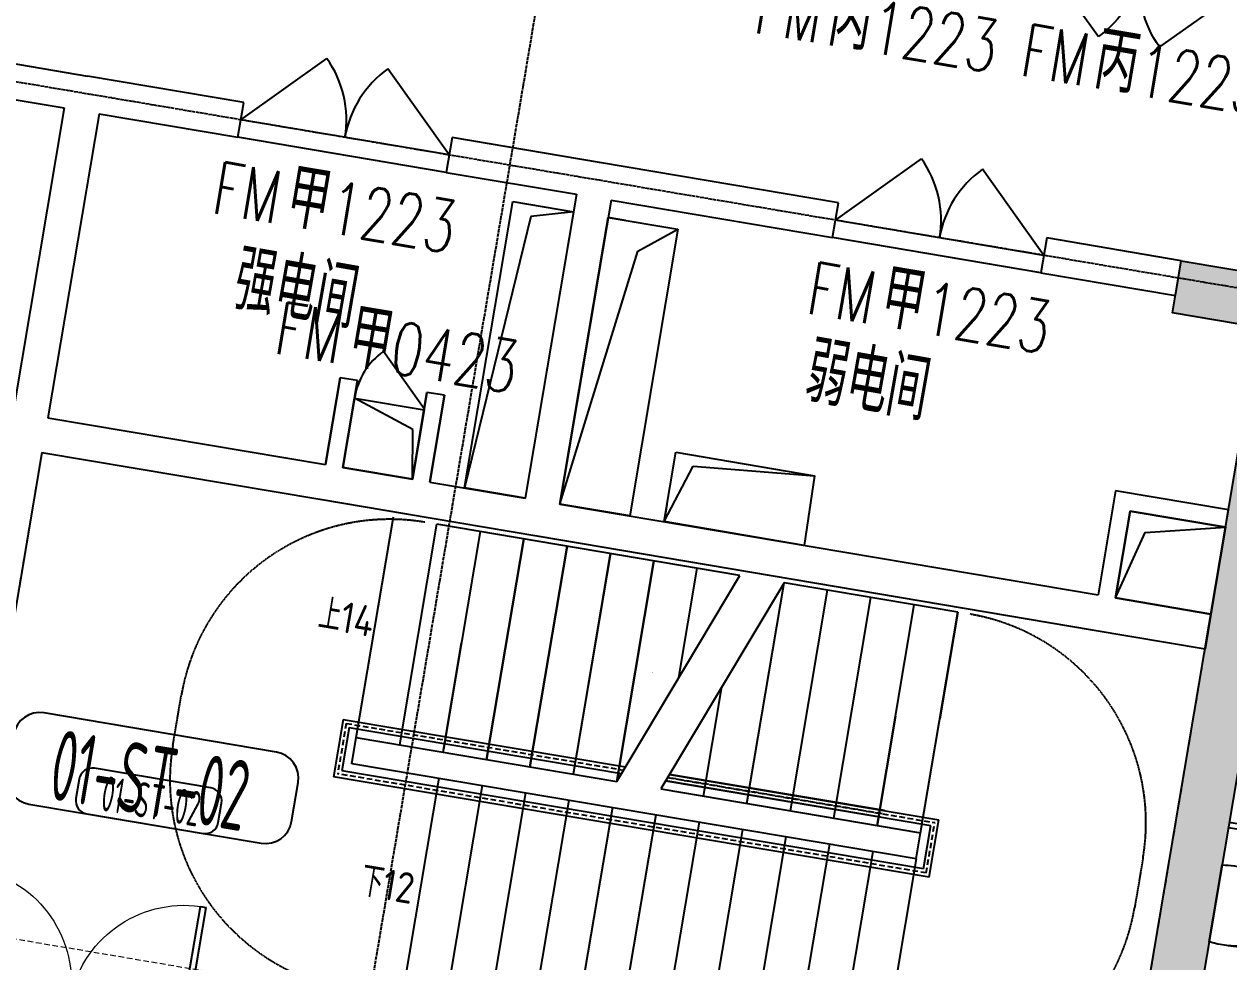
# Model space of a CAD drawing. Extents: x 12199666 to 24617114, y 1197707 to 2548648.
# Drawn here: x 12302980 to 12309824, y 1268351 to 1273675 of the extents above; entities that cross this region are included whole.
import ezdxf
from ezdxf.enums import TextEntityAlignment as Align

# ---------------------------------------------------------------- set-up
doc = ezdxf.new("R2010")
doc.units = 0
doc.header["$LTSCALE"] = 10
doc.header["$MEASUREMENT"] = 0
for name, pattern in [('PX-ST-F11~18-T1$0$CONTINOUS', [0]), ('PX-ST-F11~18-T1$0$DASH', [0.35, 0.25, -0.1]), ('PX-ST-F11~18-T1$0$HIDDEN2', [4.762499999999999, 3.175, -1.5875]), ('TX-GRID-T1$0$TX-GRID-T1$0$DOTE', [2.4200000000000004, 2, -0.2, 0.02, -0.2])]:
    doc.linetypes.add(name, pattern=pattern)
for name, color, linetype in [('PX-ST-F11~18-T1$0$A-ANNO-TABL', 73, 'Continuous'), ('PX-ST-F11~18-T1$0$A-STRS', 4, 'Continuous'), ('PX-ST-F11~18-T1$0$A-SYMB-NUMB-50', 4, 'Continuous'), ('PX-ST-F11~18-T1$0$A-SYMB-NUMB-T', 4, 'Continuous'), ('PX-ST-F11~18-T1$0$DIM_SYMB', 3, 'Continuous'), ('PX-ST-F11~18-T1$0$PX-J-PLAN-F1$0$A-SYMB-NAME2', 4, 'Continuous'), ('PX-ST-F11~18-T1$0$PX-J-PLAN-F1$0$A-SYMB-NUMB-T', 10, 'Continuous'), ('PX-ST-F11~18-T1$0$修改', 210, 'PX-ST-F11~18-T1$0$CONTINOUS'), ('TX-CORE-T1-F10$0$0S-WALL-HATCH', 8, 'Continuous'), ('TX-CORE-T1-F10$0$0S-WALL-LINE', 3, 'Continuous'), ('TX-CORE-T1-F10$0$A-FIXT', 55, 'Continuous'), ('TX-CORE-T1-F10$0$A-SHFT', 161, 'Continuous'), ('TX-CORE-T1-F10$0$A-TEXT', 4, 'Continuous'), ('TX-CORE-T1-F10$0$A-WALL-CONC', 6, 'Continuous'), ('TX-CORE-T1-F10$0$DOOR_FIRE', 4, 'Continuous'), ('TX-CORE-T1-F10$0$DOOR_FIRE_TEXT', 7, 'Continuous'), ('TX-CORE-T1-F10$0$WALL', 9, 'Continuous'), ('TX-CORE-T1-F10$0$WINDOW', 4, 'Continuous'), ('TX-CORE-T1-F10$0$WINDOW_TEXT', 7, 'Continuous'), ('TX-CORE-T1-F11$0$0S-WALL-HATCH', 8, 'Continuous'), ('TX-CORE-T1-F11$0$0S-WALL-LINE', 3, 'Continuous'), ('TX-CORE-T1-F11$0$A-FIXT', 55, 'Continuous'), ('TX-CORE-T1-F11$0$A-SHFT', 161, 'Continuous'), ('TX-CORE-T1-F11$0$A-TEXT', 4, 'Continuous'), ('TX-CORE-T1-F11$0$A-WALL-CONC', 6, 'Continuous'), ('TX-CORE-T1-F11$0$DOOR_FIRE', 4, 'Continuous'), ('TX-CORE-T1-F11$0$DOOR_FIRE_TEXT', 7, 'Continuous'), ('TX-CORE-T1-F11$0$WALL', 9, 'Continuous'), ('TX-CORE-T1-F11$0$WINDOW', 4, 'Continuous'), ('TX-CORE-T1-F11$0$WINDOW_TEXT', 7, 'Continuous'), ('TX-GRID-T1$0$TX-GRID-T1$0$DOTE', 1, 'Continuous')]:
    doc.layers.add(name, color=color, linetype=linetype)
doc.layers.add('PX-ST-F11~18-T1$0$A-STRS-HDDN', color=5, linetype='PX-ST-F11~18-T1$0$HIDDEN2', lineweight=15)
doc.styles.add('PX-ST-F11~18-T1$0$PX-J-PLAN-F1$0$XD2008', font='xd-hzs.shx', dxfattribs={"width": 0.7, "bigfont": 'xd-hztxt.shx'})
doc.styles.add('PX-ST-F11~18-T1$0$Standard', font='gbenor.shx', dxfattribs={"bigfont": 'gbcbig.shx'})
doc.styles.add('PX-ST-F11~18-T1$0$XD2008', font='xd-hzs.shx', dxfattribs={"width": 0.7, "bigfont": 'xd-hztxt.shx'})
doc.styles.add('TX-CORE-T1-F10$0$_TCH_WINDOW', font='SIMPLEX', dxfattribs={"height": 3.5, "bigfont": 'GBCBIG'})
doc.styles.add('TX-CORE-T1-F10$0$T2X-CORE-1F$0$XD2008', font='xd-hzs.shx', dxfattribs={"width": 0.7, "bigfont": 'xd-hztxt.shx'})
doc.styles.add('TX-CORE-T1-F11$0$_TCH_WINDOW', font='SIMPLEX', dxfattribs={"height": 3.5, "bigfont": 'GBCBIG'})
doc.styles.add('TX-CORE-T1-F11$0$T2X-CORE-1F$0$XD2008', font='xd-hzs.shx', dxfattribs={"width": 0.7, "bigfont": 'xd-hztxt.shx'})

# ---------------------------------------------------------------- blocks, each defined once
blk = doc.blocks.new('TX-GRID-T1')
at = {"layer": 'TX-GRID-T1$0$TX-GRID-T1$0$DOTE', "linetype": 'TX-GRID-T1$0$TX-GRID-T1$0$DOTE'}
for p, q in [((12301464.21454273, 1247532.179120003), (12308517.97721214, 1289341.322045961)), ((12331180.28153636, 1268581.901480943), (12289272.53214123, 1275652.300383057))]:
    blk.add_line(p, q, dxfattribs=at)
blk = doc.blocks.new('TX-CORE-T1-F10$0$SM平面图（下）3.4$0$$plan$00000388')
at = {"color": 0, "linetype": 'ByBlock', "lineweight": -2}
for p, q in [((-202.5, -209.53125), (-202.5, 209.53125)), ((-3.638e-12, -220.78125), (0, 220.78125)), ((-211.7636100000236, 107.6506163835292), (-211.7636100000273, -107.6506388835259))]:
    blk.add_line(p, q, dxfattribs=at)
at = {"color": 0, "linetype": 'ByBlock', "lineweight": -2, "flags": 128}
blk.add_lwpolyline([(-202.5, -209.53125), (-151.5815775000956, -220.9312575000222), (-102.2263650000095, -226.3893074999651), (-50.17650750000028, -226.3893074999796), (-3.638e-12, -220.78125)], dxfattribs=at)
at = {"color": 0, "linetype": 'ByBlock', "lineweight": -2}
for centre, radius, start, end in [((-70.50223739515057, -1596.893304157987), 1822.905267548176, 91.22236801776421, 107.2477400696855), ((-76.1718824999407, -236.2499999999855), 463.3354349999998, 97.73994599508276, 105.8219820025377), ((-76.1718824999407, -236.2499999999855), 463.3354349999998, 80.53767799422094, 97.73994599508276), ((-562.4982811023947, -12.18639293916931), 163.5812782416205, 107.2477400696855, 159.5476091944904), ((-443.4417002224362, -448.2021481943084), 602.2018211347166, 67.37374387662285, 104.7785650602996), ((-580.3665348805953, -1.12500274554e-05), 128.7061108459815, 136.854264602814, 223.1457353973285), ((-555.5449209054931, -23.26485846063588), 162.7261878014058, 104.7785650602996, 136.854264602814), ((-595.1750179040243, 0), 128.7061108459815, 159.5476091944904, 200.4523908055096), ((-562.4982811023909, 12.18639293918386), 163.5812782416205, 200.4523908055096, 252.7522599303144), ((-555.5449209054931, 23.26483596063917), 162.7261878014058, 223.1457353973285, 255.2214349397003), ((-443.4417002224362, 448.2021256943117), 602.2018211347166, 255.2214349397003, 292.6262561226717), ((-70.50223739515424, 1596.893304157987), 1822.905267548176, 252.7522599303144, 268.7776319824442)]:
    blk.add_arc(centre, radius, start, end, dxfattribs=at)
blk = doc.blocks.new('TX-CORE-T1-F10$0$$DorLib2D$00000228')
at = {"color": 0, "linetype": 'ByBlock', "lineweight": -2}
blk.add_line((0.4999999999999967, -7.1e-15), (4.97e-14, 0.8660254037843413), dxfattribs=at)
blk.add_arc((0.5000000000015206, -1.6129e-12), 1.00000000000205, 120.0000000000283, 180, dxfattribs=at)
blk = doc.blocks.new('TX-CORE-T1-F10$0$fds123fg')
at = {"layer": 'TX-CORE-T1-F10$0$A-FIXT'}
for p, q in [((19819.98918111529, 12265.00244126376), (19819.98911998607, 12400.00243363297)), ((19849.98912189621, 12400.00244679442), (19849.98918302637, 12265.00245442544)), ((19849.98918302637, 12265.00245442544), (19819.98918111529, 12265.00244126376)), ((19819.98950545117, 11530.00244126422), (19819.98944813479, 11665.00244889222)), ((19819.98944813479, 11665.00244889222), (19849.98944622371, 11665.00245442288)), ((19849.98944622371, 11665.00245442288), (19849.98951860797, 11500.00246220594)), ((19819.98950545117, 11530.00244126422), (18349.98950591031, 11530.00179641298)), ((19819.98951017018, 11500.00244607753), (18349.98951444589, 11500.00180877489)), ((19849.98951860704, 11500.00246220618), (18349.98951906804, 11500.0017964954))]:
    blk.add_line(p, q, dxfattribs=at)
at = {"layer": 'TX-CORE-T1-F10$0$A-FIXT', "extrusion": (9.458504110760857e-31, -6.595321255094486e-29, -1), "xscale": 599.9999999999997, "yscale": 599.9999999999997, "zscale": 599.9999999999997, "rotation": 269.9999748658443}
blk.add_blockref('TX-CORE-T1-F10$0$$DorLib2D$00000228', (-19834.98931462411, 11965.00245547132), dxfattribs=at)
at = {"layer": 'TX-CORE-T1-F10$0$A-FIXT', "rotation": 179.9981894674711}
blk.add_blockref('TX-CORE-T1-F10$0$SM平面图（下）3.4$0$$plan$00000388', (18349.98931699432, 11965.00179641065), dxfattribs=at)
blk = doc.blocks.new('TX-CORE-T1-F10$0$$DorLib2D$00000002')
for p, q in [((-0.5, -5.684341886080802e-17), (-0.5000000000000007, 0.4875)), ((-0.4750000000000007, 0.4875), (-0.5000000000000007, 0.4875)), ((-0.475, -2.842170943040401e-17), (-0.4750000000000007, 0.4875)), ((0.475, -2.842170943040401e-17), (0.4750000000000007, 0.4875)), ((0.4750000000000007, 0.4875), (0.5000000000000007, 0.4875)), ((0.5, -5.684341886080802e-17), (0.5000000000000007, 0.4875)), ((-0.5, -5.684341886080802e-17), (-0.475, -2.842170943040401e-17)), ((0.5, -5.684341886080802e-17), (0.475, -2.842170943040401e-17))]:
    blk.add_line(p, q)
at = {"lineweight": 13}
for centre, start, end in [((-0.4875, -4.263256414560601e-17), 0, 88.53071641864632), ((0.4875, -4.263256414560601e-17), 91.4692835813537, 180)]:
    blk.add_arc(centre, 0.4875, start, end, dxfattribs=at)
blk = doc.blocks.new('TX-CORE-T1-F10$0$$DorLib2D$00000116')
at = {"color": 0}
for p, q in [((-0.4999999999999929, 7.105427357601002e-15), (-0.146446609406766, 0.353553390593234)), ((0.5000000000000071, 7.105427357601002e-15), (0.1464466094067731, 0.353553390593234))]:
    blk.add_line(p, q, dxfattribs=at)
for centre, radius, start, end in [((-0.4999999999984652, 4.831690603168681e-13), 0.4999999999984674, 0, 45), ((0.4999999999977511, 9.059419880941277e-13), 0.4999999999976598, 135, 180)]:
    blk.add_arc(centre, radius, start, end, dxfattribs=at)
blk = doc.blocks.new('TX-CORE-T1-F10$0$$DorLib2D$00000114')
at = {"color": 0}
blk.add_line((0.4999999999999964, 3.552713678800501e-15), (-0.2071067811864751, 0.7071067811864857), dxfattribs=at)
blk.add_arc((0.5000000000013856, -1.154631945610163e-12), 1.000000000001696, 135, 180, dxfattribs=at)
blk = doc.blocks.new('TX-CORE-T1-F10')
at = {"layer": 'TX-CORE-T1-F10$0$0S-WALL-HATCH'}
h = blk.add_hatch(color=256, dxfattribs=at)
h.dxf.hatch_style = 1
h.paths.add_polyline_path([(12309230.57225595, 1267417.276791945), (12309995.83896059, 1271953.174373544), (12309502.80661476, 1272036.355537093), (12309552.71531289, 1272332.174944587), (12310341.56706621, 1272199.08508291), (12309526.39166343, 1267367.368093817), (12311449.21781214, 1267042.961555977), (12311382.67288131, 1266648.535679305), (12305663.49766973, 1267613.437176477), (12305181.04692115, 1264753.84957069), (12304835.92427907, 1264812.076385174), (12305384.91995849, 1268066.08986762)])
at = {"layer": 'TX-CORE-T1-F10$0$0S-WALL-LINE'}
blk.add_lwpolyline([(12309230.57225595, 1267417.276791945), (12309995.83896059, 1271953.174373544), (12309502.80661476, 1272036.355537093), (12309552.71531289, 1272332.174944587), (12310341.56706621, 1272199.08508291), (12309526.39166343, 1267367.368093817), (12311449.21781214, 1267042.961555977), (12311382.67288131, 1266648.535679305), (12305663.49766973, 1267613.437176477), (12305181.04692115, 1264753.84957069), (12304835.92427907, 1264812.076385174), (12305384.91995849, 1268066.08986762), (12309230.57225594, 1267417.276791943), (12309230.57225594, 1267417.276791943)], dxfattribs=at)
at = {"layer": 'TX-CORE-T1-F10$0$A-SHFT', "extrusion": (1.011630431623317e-08, -9.610943635491295e-09, 1)}
for p, q in [((12305857.87971434, 1272582.799729994, 3.340631056658084), (12305481.30087944, 1271041.783783866, 3.340486095093503)), ((12306100.88431499, 1272610.298785319, 3.340494902107279), (12305857.87971434, 1272582.799729994, 3.340631056658084)), ((12306466.74705284, 1272386.579708165, 10.8996934882987), (12306692.52315144, 1272510.481516013, 3.340487957602447)), ((12306023.64225329, 1270950.283526142, 3.34047972923932), (12306466.74705284, 1272386.579708165, 10.8996934882987)), ((12306615.28773811, 1270850.571518207, 3.340472785641603), (12306779.67272037, 1271165.219252557, 10.8996785842182)), ((12306779.67272037, 1271165.219252557, 10.8996785842182), (12307470.63523471, 1271111.538491444, 3.340466640816715))]:
    blk.add_line(p, q, dxfattribs=at)
at = {"layer": 'TX-CORE-T1-F10$0$A-SHFT', "extrusion": (1.011630431623317e-08, -9.610943635491294e-09, 1)}
for p, q in [((12306396.70373322, 1272560.390150602, 3.340491429879874), (12306298.09529067, 1272577.026716251)), ((12306631.8748182, 1270948.808765483, 3.34047356168642), (12306615.28304158, 1270850.465796958))]:
    blk.add_line(p, q, dxfattribs=at)
at = {"layer": 'TX-CORE-T1-F10$0$A-SHFT', "extrusion": (1.963548635136754e-08, -3.868917951558449e-11, 0.9999999999999999)}
for p, q in [((12304692.45616445, 1271174.872457802, 3.900205625065674), (12304775.59205629, 1271667.637132361, 3.900204011717792)), ((12304874.19852923, 1271651.000922062, 3.900201295482042), (12304775.59205639, 1271667.637132982, 3.900203232309941)), ((12304791.06263362, 1271158.236225091, 3.900202908828178), (12304874.19852924, 1271651.000922052, 3.900201295480222)), ((12305185.48850773, 1271091.691294671, 3.900198279138273), (12305268.62441745, 1271584.456075184, 3.900196665790044)), ((12305284.09497689, 1271075.05506196, 3.900195562900777), (12305367.23089039, 1271567.819864876, 3.900193949552475))]:
    blk.add_line(p, q, dxfattribs=at)
at = {"layer": 'TX-CORE-T1-F10$0$A-SHFT', "extrusion": (1.011630431623317e-08, -9.610943635491297e-09, 1)}
for p, q in [((12305188.61888194, 1271373.308436004, 3.900323293353405), (12304857.56231779, 1271552.394449626, 3.900208042693034)), ((12305185.48850773, 1271091.691294671, 3.900197179878432), (12305188.61888194, 1271373.308436004, 3.900323293353405))]:
    blk.add_line(p, q, dxfattribs=at)
at = {"layer": 'TX-CORE-T1-F10$0$A-SHFT', "extrusion": (1.011630431623317e-08, -9.610943635491295e-09, 1)}
for points, elevation in [([(12305755.76166039, 1272668.525525738), (12306100.88431496, 1272610.298785354), (12305826.43096001, 1270983.555714438), (12305481.30087942, 1271041.783783906)], 3.452756177748622), ([(12306692.5231514, 1272510.481516054), (12306421.35888427, 1270883.183400968), (12306023.64225327, 1270950.283526181), (12306298.19890635, 1272577.00923491)], 3.452756177788639), ([(12306681.78345278, 1271244.628183746), (12307470.63523467, 1271111.538491486), (12307411.5982211, 1270716.116755236), (12306615.30051424, 1270850.56936103)], 3.452756177783182)]:
    blk.add_lwpolyline(points, close=True, dxfattribs=dict(at, elevation=elevation))
at = {"layer": 'TX-CORE-T1-F10$0$A-SHFT', "extrusion": (1.011630431623317e-08, -9.610943635491297e-09, 1), "elevation": 4.012463790347307}
blk.add_lwpolyline([(12305251.98820898, 1271485.849606062), (12305185.48850771, 1271091.691294715), (12304791.062546, 1271158.236239913), (12304857.56231777, 1271552.394449661)], close=True, dxfattribs=at)
at = {"layer": 'TX-CORE-T1-F10$0$A-SHFT'}
blk.add_lwpolyline([(12309262.18670695, 1270910.699258627), (12309804.52228528, 1270819.199979068), (12309721.3411219, 1270326.167634288), (12309179.00554358, 1270417.666913847)], close=True, dxfattribs=at)
blk.add_lwpolyline([(12309179.00554146, 1270417.666914203), (12309348.08347304, 1270789.307223517), (12309804.52228528, 1270819.199979068)], dxfattribs=at)
at = {"layer": 'TX-CORE-T1-F10$0$WALL'}
for p, q in [((12302600.95923658, 1273505.029350836), (12303340.50775535, 1273380.257605497)), ((12304227.96597569, 1273230.531511504), (12303340.50775535, 1273380.257605497)), ((12302567.68677116, 1273307.816412505), (12303208.62882063, 1273199.680898671)), ((12303208.62882063, 1273199.680898671), (12302917.49474881, 1271474.067691911)), ((12304194.69351022, 1273033.318572827), (12304227.96597569, 1273230.531511504)), ((12303405.84175938, 1273166.408434453), (12303114.7076872, 1271440.795225539)), ((12303405.84175938, 1273166.408434453), (12304194.69351022, 1273033.318572827)), ((12305411.24360808, 1273030.896718567), (12305377.9711426, 1272833.68377989)), ((12306249.39859574, 1272889.488740522), (12305411.24360808, 1273030.896718567)), ((12307605.23754701, 1272660.740540807), (12306249.39859574, 1272889.488740522)), ((12305377.9711426, 1272833.68377989), (12306117.51966112, 1272708.912034953)), ((12306117.51966112, 1272708.912034953), (12305826.38558929, 1270983.298828133)), ((12306314.73259966, 1272675.639569563), (12306023.59852751, 1270950.026360796)), ((12306314.73259966, 1272675.639569563), (12307571.96508156, 1272463.527602283)), ((12307571.96508156, 1272463.527602283), (12307605.23754701, 1272660.740540807)), ((12308788.51517699, 1272461.105748276), (12308755.24271153, 1272263.892809712)), ((12309552.71531291, 1272332.174944682), (12308788.51517699, 1272461.105748276)), ((12309519.44284749, 1272134.962006352), (12309552.71531291, 1272332.174944682)), ((12308755.24271153, 1272263.892809712), (12309519.44284749, 1272134.962006352)), ((12304775.59205629, 1271667.637132361), (12304692.41267666, 1271174.615251991)), ((12304874.19852609, 1271651.00090345), (12304775.59205629, 1271667.637132361)), ((12304874.19852609, 1271651.00090345), (12304791.01914783, 1271157.979018605)), ((12305268.62445122, 1271584.455983572), (12305185.44506592, 1271091.434080772)), ((12305367.23092091, 1271567.819754017), (12305268.62445122, 1271584.455983572)), ((12305367.23092091, 1271567.819754017), (12305284.05153589, 1271074.797850417)), ((12303114.7076872, 1271440.795225539), (12304692.41267666, 1271174.615251991)), ((12303081.43522185, 1271243.582287677), (12302623.93882168, 1268531.904383532)), ((12303081.43522185, 1271243.582287677), (12304659.14021596, 1270977.402313357)), ((12304791.01914783, 1271157.979018605), (12305185.44506592, 1271091.434080772)), ((12305284.05153589, 1271074.797850417), (12305826.38558929, 1270983.298828133)), ((12309180.21646687, 1271025.941961167), (12309080.39907072, 1270434.303146908)), ((12309821.15851829, 1270917.806449261), (12309180.21646687, 1271025.941961167)), ((12304659.14021596, 1270977.402313357), (12305152.17260331, 1270894.221142796)), ((12306023.59852751, 1270950.026360796), (12309080.39907072, 1270434.303146908)), ((12305152.17260331, 1270894.221142796), (12305891.7195936, 1270769.449655334)), ((12309262.18670332, 1270910.699259315), (12309179.00553983, 1270417.666913858)), ((12309804.52228558, 1270819.199980096), (12309262.18670332, 1270910.699259315)), ((12309804.52228558, 1270819.199980096), (12309821.15851829, 1270917.806449261)), ((12305891.7195936, 1270769.449655334), (12309047.12660689, 1270237.090208582)), ((12309179.00553983, 1270417.666913858), (12309721.3411219, 1270326.167634288)), ((12309721.3411219, 1270326.167634288), (12309688.06865648, 1270128.954695958)), ((12309047.12660689, 1270237.090208582), (12309688.06865648, 1270128.954695958))]:
    blk.add_line(p, q, dxfattribs=at)
blk.add_lwpolyline([(12309721.3411219, 1270326.167634288), (12309804.52228546, 1270819.199980113), (12309262.18670505, 1270910.699260022), (12309179.00554148, 1270417.666914228)], close=True, dxfattribs=at)
blk.add_lwpolyline([(12309179.00554148, 1270417.666914228), (12309348.08347304, 1270789.307223517), (12309804.52228546, 1270819.199980112)], dxfattribs=at)
at = {"layer": 'TX-CORE-T1-F10$0$WINDOW'}
for p, q in [((12305394.60737391, 1272932.290249809), (12304211.32974634, 1273131.925041934)), ((12305377.9711412, 1272833.683780645), (12304194.69351363, 1273033.318572769)), ((12308771.87894345, 1272362.499279242), (12307588.60131588, 1272562.134071366)), ((12308755.24271074, 1272263.892810077), (12307571.96508317, 1272463.527602202))]:
    blk.add_line(p, q, dxfattribs=at)
at = {"layer": 'TX-CORE-T1-F10$0$A-WALL-CONC', "xscale": -1, "rotation": 170.4236160339596}
blk.add_blockref('TX-CORE-T1-F10$0$fds123fg', (12293644.73426031, 1283534.777839946), dxfattribs=at)
at = {"layer": 'TX-CORE-T1-F10$0$DOOR_FIRE', "xscale": 400, "yscale": 400, "zscale": 100, "rotation": 350.4236160392217}
blk.add_blockref('TX-CORE-T1-F10$0$$DorLib2D$00000114', (12305055.70133591, 1271524.610862176), dxfattribs=at)
at = {"layer": 'TX-CORE-T1-F10$0$WINDOW', "zscale": 200}
for name, p, xscale, yscale, rotation in [('TX-CORE-T1-F10$0$$DorLib2D$00000116', (12309325.8626964, 1273993.059613886), 1200, -1200, 350.4236160352705), ('TX-CORE-T1-F10$0$$DorLib2D$00000116', (12304802.96855965, 1273032.107645747), 1200, 1200, 350.4236160352673), ('TX-CORE-T1-F10$0$$DorLib2D$00000116', (12308180.24012921, 1272462.316675287), 1200, 1200, 350.4236160352663), ('TX-CORE-T1-F10$0$$DorLib2D$00000002', (12303239.6237904, 1268123.790405428), -1350, 1350, 350.4236160351307)]:
    blk.add_blockref(name, p, dxfattribs=dict(at, xscale=xscale, yscale=yscale, rotation=rotation))
at = {"layer": 'TX-CORE-T1-F10$0$A-TEXT', "style": 'TX-CORE-T1-F10$0$T2X-CORE-1F$0$XD2008', "width": 0.7}
for s, p in [('强电间', (12304153.05687788, 1272062.119918961)), ('弱电间', (12307399.97452373, 1271539.091517501))]:
    blk.add_text(s, height=350, rotation=350.000000010361, dxfattribs=at).set_placement(p)
at = {"layer": 'TX-CORE-T1-F10$0$DOOR_FIRE_TEXT', "style": 'TX-CORE-T1-F10$0$_TCH_WINDOW', "width": 0.7058823529411765}
for s, p in [('FM', (12304390.73960072, 1271808.19100225)), ('0423', (12305047.20692417, 1271697.436167929))]:
    blk.add_text(s, height=297.5, rotation=350.4236160392217, dxfattribs=at).set_placement(p)
at = {"layer": 'TX-CORE-T1-F10$0$DOOR_FIRE_TEXT', "style": 'TX-CORE-T1-F10$0$_TCH_WINDOW'}
blk.add_text('甲', height=337.5886524822695, rotation=350.4236160392217, dxfattribs=at).set_placement((12304804.88677122, 1271738.318824893))
at = {"layer": 'TX-CORE-T1-F10$0$WINDOW_TEXT', "style": 'TX-CORE-T1-F10$0$_TCH_WINDOW', "width": 0.7058823529411765}
for s, rotation, p in [('FM', 350.4236160352705, (12307116.44607392, 1273628.673882463)), ('1223', 350.4236160352705, (12307772.91339736, 1273517.919048096)), ('FM', 350.4236160352705, (12308628.47688061, 1273384.777184515)), ('1223', 350.4236160352705, (12309284.94420405, 1273274.022350148)), ('FM', 350.4236160352673, (12304038.11297594, 1272603.376297012)), ('1223', 350.4236160352673, (12304694.58029938, 1272492.621462645)), ('FM', 350.4236160352663, (12307415.38454548, 1272033.585326444)), ('1223', 350.4236160352663, (12308071.85186892, 1271922.830492077))]:
    blk.add_text(s, height=297.5, rotation=rotation, dxfattribs=at).set_placement(p)
at = {"layer": 'TX-CORE-T1-F10$0$WINDOW_TEXT', "style": 'TX-CORE-T1-F10$0$_TCH_WINDOW'}
for s, rotation, p in [('丙', 350.4236160352705, (12307530.59324441, 1273558.801705077)), ('丙', 350.4236160352705, (12309042.6240511, 1273314.905007129)), ('甲', 350.4236160352673, (12304452.26014644, 1272533.504119626)), ('甲', 350.4236160352663, (12307829.53171597, 1271963.713149058))]:
    blk.add_text(s, height=337.5886524822695, rotation=rotation, dxfattribs=at).set_placement(p)
blk = doc.blocks.new('PX-ST-F11~18-T1$0$NUM F11')
at = {"layer": 'PX-ST-F11~18-T1$0$PX-J-PLAN-F1$0$A-SYMB-NUMB-T', "color": 1, "extrusion": (0.02403753513410996, -0.001925378876788028, 0.9997092026288731), "elevation": 293291.2670810232}
blk.add_lwpolyline([(2247506.078984644, -12158850.73379062), (2247389.369472745, -12160184.90724275, 0.414213562373095), (2247525.727167026, -12160347.40821864), (2247749.87121544, -12160367.0156854, 0.414213562373095), (2247912.372217644, -12160230.6579687), (2248029.0817235, -12158896.48451108, 0.414213562373095), (2247892.723987689, -12158733.98351567), (2247668.57998501, -12158714.37605776, 0.414213562373095)], format="xyb", close=True, dxfattribs=at)
at = {"layer": 'PX-ST-F11~18-T1$0$PX-J-PLAN-F1$0$A-SYMB-NAME2', "extrusion": (0.02403753513410996, -0.001925378876788028, 0.9997092026288731), "style": 'PX-ST-F11~18-T1$0$PX-J-PLAN-F1$0$XD2008', "width": 0.6}
blk.add_text('01-ST-02', height=400.0000000000012, rotation=265.0006147530415, dxfattribs=at).set_placement((2247695.853219027, -12159528.85423488, 293292.2261785066), align=Align.MIDDLE)
blk = doc.blocks.new('PX-ST-F11~18-T1$0$ECADI-TAG-CODE')
at = {"layer": 'PX-ST-F11~18-T1$0$PX-J-PLAN-F1$0$A-SYMB-NUMB-T', "color": 1, "extrusion": (0.02406588757605624, 0.001530762659387342, 0.9997092026288731), "elevation": 0.2120772875372383}
blk.add_lwpolyline([(3.771967800916401, -1.892409692685636), (2.60487268191073, -15.23414421396338, 0.414213562373095), (3.968449624812996, -16.85915397308268), (6.20989010889933, -17.05522864042829, 0.414213562373095), (7.834900131002605, -15.69165147342379), (9.001995189537933, -2.349916897424119, 0.414213562373095), (7.63841783143772, -0.7249069435409827), (5.396977804644568, -0.5288323643479234, 0.414213562373095)], format="xyb", close=True, dxfattribs=at)
at = {"layer": 'PX-ST-F11~18-T1$0$A-SYMB-NUMB-T', "style": 'PX-ST-F11~18-T1$0$XD2008', "width": 0.6}
blk.add_attdef('CODE', text='', height=4.000000000000004, dxfattribs=at).set_placement((8.408455497090472, 6.350000008944335), align=Align.MIDDLE_CENTER)
blk = doc.blocks.new('PX-ST-F11~18-T1')
at = {"layer": 'PX-ST-F11~18-T1$0$A-ANNO-TABL', "linetype": 'PX-ST-F11~18-T1$0$DASH', "ltscale": 0.8}
for points, elevation in [([(12305255.99174201, 1270847.270181814, 0.4142146800984963), (12303873.08706226, 1269863.610872281, -2.467711489944977e-06), (12303825.18889388, 1269579.695273214, 0.2112129619427356), (12304063.28681821, 1268643.990787208, 0.1845717685673859), (12304808.84174132, 1268196.795966035, 0.0878457866688243)], -6.75169476814604e-08), ([(12308352.12707723, 1270325.310219555, -0.4142146800984963), (12309335.68759414, 1268942.335273983, 2.467711489944977e-06), (12309287.7708629, 1268658.4228072, -0.2112129619427356), (12308755.81833807, 1267852.656080398, -0.1845717685673859), (12307904.80378456, 1267674.865244942, -0.0878457866688243)], 3.237887966176062e-08)]:
    blk.add_lwpolyline(points, format="xyb", dxfattribs=dict(at, elevation=elevation))
at = {"layer": 'PX-ST-F11~18-T1$0$A-STRS'}
for p, q in [((12305571.33683272, 1270794.119806804, -7.009974210959862e-07), (12305362.80890802, 1269556.503441381, -5.023068261350757e-07)), ((12305817.86161418, 1270752.580281869, -7.009970811767856e-07), (12305606.85189957, 1269500.234456047, -4.999417750407513e-07)), ((12306064.38639563, 1270711.040756934, -7.00996741257734e-07), (12305853.37703755, 1269458.697047017, -4.999417748153185e-07)), ((12306310.91117708, 1270669.501232, -7.009964013384927e-07), (12306099.90217551, 1269417.159637989, -4.999417745896554e-07)), ((12306557.43595855, 1270627.961707066, -7.009960614193801e-07), (12306346.42731348, 1269375.622228959, -4.999417743643379e-07)), ((12306346.39663867, 1269375.628949852, -1.133385328716283e-06), (12307045.82735645, 1270545.664760064, -1.334437139770794e-06)), ((12307296.98650668, 1270503.344342124, -9.008577501538038e-07), (12306597.39586373, 1269333.040971935, -7.124373561998563e-07)), ((12308283.07257096, 1270336.966440526, -7.009950416620899e-07), (12308181.04784259, 1269731.448145212, -6.037833420455915e-07)), ((12304793.44984689, 1269728.258394428, -3.254253123503013e-07), (12304738.61994119, 1269402.869312804, -2.722891932297675e-07)), ((12304793.43084591, 1269728.14563275, -7.764652059183446e-07), (12306395.96172322, 1269458.543414971, 2.155385966357235e-06)), ((12307930.05401551, 1269746.463817153, -5.995254640880423e-07), (12307825.53985746, 1269126.170719164, -4.999417739134995e-07)), ((12304826.3000434, 1269682.505205695, -3.241539590425149e-07), (12304784.71214277, 1269435.680371382, -2.608266764337357e-07)), ((12304826.29139762, 1269682.453892799, -8.47978787338998e-07), (12306373.93104717, 1269421.689614802, 2.440497596411267e-06)), ((12304842.3350696, 1269476.677027785, -2.10392982019059e-07), (12304867.30827855, 1269624.893409636, -3.052424859332202e-07)), ((12304867.29956243, 1269624.841679369, -5.691942610044706e-08), (12306346.45080159, 1269375.619698422, -3.052331294972891e-07)), ((12308088.10885363, 1268879.085916343, -1.385033889343001e-05), (12304784.71214277, 1269435.680371382, 1.079923699378295e-06)), ((12308047.12156787, 1268936.696703451, -6.489785879596464e-07), (12304842.3350696, 1269476.677027784, -1.73879222148612e-07)), ((12308120.90658114, 1268832.996033033, -1.343199430423747e-05), (12304738.61994119, 1269402.869312803, 8.2535812690597e-07)), ((12305335.39419728, 1269393.658653307, -2.684110044611929e-07), (12305124.37459675, 1268141.254102288, -6.735358303992009e-08)), ((12305581.90975373, 1269352.06441772, -2.684109944027952e-07), (12305370.8997287, 1268099.716697442, -6.735538435622005e-08)), ((12306624.96460376, 1269379.159069263, -6.958843779311282e-06), (12308129.64983478, 1269125.632283246, 1.210694659314193e-05)), ((12307845.38959305, 1269173.530967548, -8.948773363404162e-07), (12306624.96647125, 1269379.162193275, -8.948801767298711e-07)), ((12306646.99421076, 1269416.011082057, -6.409941350533296e-06), (12308175.73986143, 1269158.430311242, 1.123447703137153e-05)), ((12307867.41919959, 1269210.382978605, -9.012097609546864e-07), (12306646.99607432, 1269416.014199496, -9.012126004976572e-07)), ((12305828.43489221, 1269310.527011775, -2.684109944027952e-07), (12305617.42486719, 1268058.179291496, -6.735538435610824e-08)), ((12306597.42756716, 1269333.094006704, -5.09182729349783e-05), (12308072.04757754, 1269084.632957097, 2.329450448481507e-05)), ((12306074.96002015, 1269268.989543176, -2.684109843442044e-07), (12305863.95000567, 1268016.641885551, -6.735538435608961e-08)), ((12306321.4947447, 1269227.509030623, -2.684122300173654e-07), (12306110.47514416, 1267975.104479605, -6.735480859616545e-08)), ((12306568.01030114, 1269185.914795036, -2.684122199589677e-07), (12306357.00027612, 1267933.567074759, -6.735660991246711e-08)), ((12306814.53543963, 1269144.377389091, -2.684122199589677e-07), (12306603.52541462, 1267892.029668812, -6.735660991228246e-08)), ((12308120.90658114, 1268832.996033033, -1.343199430246111e-05), (12308175.73986143, 1269158.430311242, -1.392282617435769e-05)), ((12307061.06056757, 1269102.839920492, -2.684122099003769e-07), (12306850.0505531, 1267850.492262868, -6.73566099122994e-08)), ((12308047.12156788, 1268936.69670345, -1.345038309581442e-05), (12308072.04757754, 1269084.632957097, -1.340771080061704e-05)), ((12308088.10885363, 1268879.085916343, -1.385033889165365e-05), (12308129.64983478, 1269125.632283246, -1.388990237800874e-05)), ((12307307.5856955, 1269061.302451894, -2.684121998419759e-07), (12307096.57569159, 1267808.95485692, -6.735660991211136e-08)), ((12307554.11082344, 1269019.764983294, 6.412826862220636e-06), (12307343.10083008, 1267767.417450975, 6.613882442091908e-06)), ((12307800.63596193, 1268978.227577346, 6.412826862220636e-06), (12307589.62596857, 1267725.880045029, 6.61388244209184e-06)), ((12308047.16110042, 1268936.6901714, 6.412826862222371e-06), (12307836.15110706, 1267684.342639083, 6.613886032789932e-06))]:
    blk.add_line(p, q, dxfattribs=at)
at = {"layer": 'PX-ST-F11~18-T1$0$A-STRS', "linetype": 'PX-ST-F11~18-T1$0$HIDDEN2'}
for p, q in [((12304809.90105606, 1269705.550347622, -3.616827338598903e-07), (12304761.66496148, 1269419.268264901, -2.739463116020501e-07)), ((12304809.8924146, 1269705.499060409, -8.543469612812079e-07), (12306384.94585081, 1269440.115620943, 2.293293575304044e-06)), ((12308104.50755576, 1268856.041030446, -1.343090937475788e-05), (12304761.66496148, 1269419.268264902, 8.481458848722139e-07)), ((12306635.97941333, 1269397.585085815, -6.674734137623797e-06), (12308152.69483015, 1269142.031292758, 1.165708978877183e-05)), ((12307856.40439945, 1269191.956978328, -8.980435495495669e-07), (12306635.98127413, 1269397.588198646, -8.980463890027285e-07)), ((12308104.50755576, 1268856.041030446, -1.343090937478563e-05), (12308152.69483015, 1269142.031292758, -1.392391182207525e-05))]:
    blk.add_line(p, q, dxfattribs=at)
at = {"layer": 'PX-ST-F11~18-T1$0$A-STRS-HDDN'}
blk.add_lwpolyline([(12309230.55326417, 1267417.248339861), (12302623.92501331, 1268531.906686194), (12303081.44412736, 1271243.580766078), (12309688.07237113, 1270128.922416913)], close=True, dxfattribs=at)
at = {"layer": 'PX-ST-F11~18-T1$0$DIM_SYMB'}
for points, elevation in [([(12304972.81798433, 1270251.07165167, 0, 0, 0), (12306400.44041583, 1270020.545700768, 39.99999999999996, 0, 0), (12306548.35547524, 1269995.623254375, 0, 0, 0)], -1.235486627346554e-06), ([(12305228.16030217, 1268757.223848601, 0, 0, 0), (12308600.60152215, 1268188.99595573, 0, 0, 0), (12308839.7924229, 1269608.930937653, 0, 0, 0), (12307162.90928536, 1269891.901461099, 39.99999999999996, 0, 0), (12307014.99420273, 1269916.823907475, 0, 0, 0)], 3.083977250043251e-05)]:
    blk.add_lwpolyline(points, format="xyseb", dxfattribs=dict(at, elevation=elevation))
at = {"layer": 'PX-ST-F11~18-T1$0$修改', "color": 4}
for p, q in [((12304867.30938959, 1269624.900003042, -3.052337030892443e-07), (12305078.32657907, 1270877.243300298, -6.75169476814604e-08)), ((12305113.82587553, 1269583.311276703, -3.052337030892443e-07), (12305324.84306501, 1270835.65457396, -6.75169476814604e-08)), ((12307045.82735645, 1270545.664760064, -1.334437139770421e-06), (12305324.84306501, 1270835.65457396, -8.287903259851264e-07)), ((12305606.8756423, 1269500.23343672, -3.052337030890545e-07), (12305817.8900599, 1270752.560283522, -6.75100703790016e-08)), ((12305853.40052568, 1269458.694516728, -3.052337030890545e-07), (12306064.41494329, 1270711.02136353, -6.75100703790016e-08)), ((12306099.92540906, 1269417.155596736, -3.052337030890545e-07), (12306310.93982667, 1270669.482443538, -6.75100703790016e-08)), ((12306346.45029244, 1269375.616676745, -3.052337030890545e-07), (12306557.46471005, 1270627.943523547, -6.75100703790016e-08)), ((12306699.50794876, 1269966.327738593, -1.852571656419604e-07), (12306803.98996779, 1270586.406873075, -6.755030277873618e-08)), ((12307085.98792387, 1269250.780417279, -3.05274079232286e-07), (12307297.00264739, 1270503.109079636, -6.755010188402048e-08)), ((12308283.10246117, 1270336.95506293, -6.754956898919135e-08), (12307297.00152618, 1270503.102425482, -6.755136500955503e-08)), ((12307332.51280725, 1269209.241497288, -3.05274079232286e-07), (12307543.52753077, 1270461.570159645, -6.755010188402048e-08)), ((12307579.03769063, 1269167.702577299, -3.05274079232286e-07), (12307790.05241415, 1270420.031239656, -6.755010188402048e-08)), ((12307825.56257401, 1269126.163657307, -3.05274079232286e-07), (12308036.57729753, 1270378.492319664, -6.755010188402048e-08)), ((12308072.0874574, 1269084.624737316, -3.052740792323775e-07), (12308283.10246117, 1270336.95506293, -6.754956898962503e-08)), ((12308283.10246117, 1270336.95506293, 3.237887966176062e-08), (12308283.04685123, 1270336.964432701, 3.236760888075346e-08)), ((12305360.35075891, 1269541.772356713, -3.052337030890545e-07), (12305464.86557318, 1270162.046124126, -1.874898939220936e-07)), ((12306839.46304049, 1269292.319337269, -3.05274079232286e-07), (12306944.03045127, 1269912.905254152, -1.874710161210192e-07))]:
    blk.add_line(p, q, dxfattribs=at)
blk.add_blockref('PX-ST-F11~18-T1$0$NUM F11', (0, 0))
at = {"layer": 'PX-ST-F11~18-T1$0$A-SYMB-NUMB-50'}
ref = blk.add_blockref('PX-ST-F11~18-T1$0$ECADI-TAG-CODE', (12303226.77772007, 1269011.596759039, -15.25903508713375), dxfattribs=dict(at, xscale=50.00000000000001, yscale=50.00000000000001, zscale=50.00000000000001, rotation=351.7813932339079))
ref.add_attrib('CODE', '01-ST-02', dxfattribs={"layer": '0', "height": 200.0000000000002, "rotation": 350.427319851561, "style": 'PX-ST-F11~18-T1$0$XD2008', "width": 0.6000000000000001}).set_placement((12303702.22472868, 1269263.72079308, -15.25903508713375), align=Align.MIDDLE_CENTER)
at = {"char_height": 175, "attachment_point": 7, "rotation": 350.4359753900325, "style": 'PX-ST-F11~18-T1$0$Standard'}
for s, width, insert in [('上14', 772.6238696452929, (12304643.82126498, 1270246.12234027, -5.666436330221753e-07)), ('下12', 846.2470476544113, (12304881.72988154, 1268729.141830698, 1.836156272037337e-07))]:
    blk.add_mtext_dynamic_manual_height_columns(s, width=width, gutter_width=1750, heights=[0], dxfattribs=dict(at, insert=insert))
blk = doc.blocks.new('TX-CORE-T1-F11$0$SM平面图（下）3.4$0$$plan$00000388')
at = {"color": 0, "linetype": 'ByBlock', "lineweight": -2}
for p, q in [((-202.5, -209.53125), (-202.5, 209.53125)), ((-3.638e-12, -220.78125), (0, 220.78125)), ((-211.7636100000236, 107.6506163835292), (-211.7636100000273, -107.6506388835259))]:
    blk.add_line(p, q, dxfattribs=at)
at = {"color": 0, "linetype": 'ByBlock', "lineweight": -2, "flags": 128}
blk.add_lwpolyline([(-202.5, -209.53125), (-151.5815775000956, -220.9312575000222), (-102.2263650000095, -226.3893074999651), (-50.17650750000028, -226.3893074999796), (-3.638e-12, -220.78125)], dxfattribs=at)
at = {"color": 0, "linetype": 'ByBlock', "lineweight": -2}
for centre, radius, start, end in [((-70.50223739515057, -1596.893304157987), 1822.905267548176, 91.22236801776421, 107.2477400696855), ((-76.1718824999407, -236.2499999999855), 463.3354349999998, 97.73994599508276, 105.8219820025377), ((-76.1718824999407, -236.2499999999855), 463.3354349999998, 80.53767799422094, 97.73994599508276), ((-562.4982811023947, -12.18639293916931), 163.5812782416205, 107.2477400696855, 159.5476091944904), ((-443.4417002224362, -448.2021481943084), 602.2018211347166, 67.37374387662285, 104.7785650602996), ((-580.3665348805953, -1.12500274554e-05), 128.7061108459815, 136.854264602814, 223.1457353973285), ((-555.5449209054931, -23.26485846063588), 162.7261878014058, 104.7785650602996, 136.854264602814), ((-595.1750179040243, 0), 128.7061108459815, 159.5476091944904, 200.4523908055096), ((-562.4982811023909, 12.18639293918386), 163.5812782416205, 200.4523908055096, 252.7522599303144), ((-555.5449209054931, 23.26483596063917), 162.7261878014058, 223.1457353973285, 255.2214349397003), ((-443.4417002224362, 448.2021256943117), 602.2018211347166, 255.2214349397003, 292.6262561226717), ((-70.50223739515424, 1596.893304157987), 1822.905267548176, 252.7522599303144, 268.7776319824442)]:
    blk.add_arc(centre, radius, start, end, dxfattribs=at)
blk = doc.blocks.new('TX-CORE-T1-F11$0$$DorLib2D$00000228')
at = {"color": 0, "linetype": 'ByBlock', "lineweight": -2}
blk.add_line((0.4999999999999967, -7.1e-15), (4.97e-14, 0.8660254037843413), dxfattribs=at)
blk.add_arc((0.5000000000015206, -1.6129e-12), 1.00000000000205, 120.0000000000283, 180, dxfattribs=at)
blk = doc.blocks.new('TX-CORE-T1-F11$0$fds123fg')
at = {"layer": 'TX-CORE-T1-F11$0$A-FIXT'}
for p, q in [((19819.98918111529, 12265.00244126376), (19819.98911998607, 12400.00243363297)), ((19849.98912189621, 12400.00244679442), (19849.98918302637, 12265.00245442544)), ((19849.98918302637, 12265.00245442544), (19819.98918111529, 12265.00244126376)), ((19819.98950545117, 11530.00244126422), (19819.98944813479, 11665.00244889222)), ((19819.98944813479, 11665.00244889222), (19849.98944622371, 11665.00245442288)), ((19849.98944622371, 11665.00245442288), (19849.98951860797, 11500.00246220594)), ((19819.98950545117, 11530.00244126422), (18349.98950591031, 11530.00179641298)), ((19819.98951017018, 11500.00244607753), (18349.98951444589, 11500.00180877489)), ((19849.98951860704, 11500.00246220618), (18349.98951906804, 11500.0017964954))]:
    blk.add_line(p, q, dxfattribs=at)
at = {"layer": 'TX-CORE-T1-F11$0$A-FIXT', "extrusion": (9.458504110760857e-31, -6.595321255094486e-29, -1), "xscale": 599.9999999999997, "yscale": 599.9999999999997, "zscale": 599.9999999999997, "rotation": 269.9999748658443}
blk.add_blockref('TX-CORE-T1-F11$0$$DorLib2D$00000228', (-19834.98931462411, 11965.00245547132), dxfattribs=at)
at = {"layer": 'TX-CORE-T1-F11$0$A-FIXT', "rotation": 179.9981894674711}
blk.add_blockref('TX-CORE-T1-F11$0$SM平面图（下）3.4$0$$plan$00000388', (18349.98931699432, 11965.00179641065), dxfattribs=at)
blk = doc.blocks.new('TX-CORE-T1-F11$0$$DorLib2D$00000002')
for p, q in [((-0.5, -5.684341886080802e-17), (-0.5000000000000007, 0.4875)), ((-0.4750000000000007, 0.4875), (-0.5000000000000007, 0.4875)), ((-0.475, -2.842170943040401e-17), (-0.4750000000000007, 0.4875)), ((0.475, -2.842170943040401e-17), (0.4750000000000007, 0.4875)), ((0.4750000000000007, 0.4875), (0.5000000000000007, 0.4875)), ((0.5, -5.684341886080802e-17), (0.5000000000000007, 0.4875)), ((-0.5, -5.684341886080802e-17), (-0.475, -2.842170943040401e-17)), ((0.5, -5.684341886080802e-17), (0.475, -2.842170943040401e-17))]:
    blk.add_line(p, q)
at = {"lineweight": 13}
for centre, start, end in [((-0.4875, -4.263256414560601e-17), 0, 88.53071641864632), ((0.4875, -4.263256414560601e-17), 91.4692835813537, 180)]:
    blk.add_arc(centre, 0.4875, start, end, dxfattribs=at)
blk = doc.blocks.new('TX-CORE-T1-F11$0$$DorLib2D$00000116')
at = {"color": 0}
for p, q in [((-0.4999999999999929, 7.105427357601002e-15), (-0.146446609406766, 0.353553390593234)), ((0.5000000000000071, 7.105427357601002e-15), (0.1464466094067731, 0.353553390593234))]:
    blk.add_line(p, q, dxfattribs=at)
for centre, radius, start, end in [((-0.4999999999984652, 4.831690603168681e-13), 0.4999999999984674, 0, 45), ((0.4999999999977511, 9.059419880941277e-13), 0.4999999999976598, 135, 180)]:
    blk.add_arc(centre, radius, start, end, dxfattribs=at)
blk = doc.blocks.new('TX-CORE-T1-F11$0$$DorLib2D$00000114')
at = {"color": 0}
blk.add_line((0.4999999999999964, 3.552713678800501e-15), (-0.2071067811864751, 0.7071067811864857), dxfattribs=at)
blk.add_arc((0.5000000000013856, -1.154631945610163e-12), 1.000000000001696, 135, 180, dxfattribs=at)
blk = doc.blocks.new('TX-CORE-T1-F11')
at = {"layer": 'TX-CORE-T1-F11$0$0S-WALL-HATCH'}
h = blk.add_hatch(color=256, dxfattribs=at)
h.dxf.hatch_style = 1
h.paths.add_polyline_path([(12309230.57225595, 1267417.276791945), (12309995.83896059, 1271953.174373544), (12309502.80661476, 1272036.355537093), (12309552.71531289, 1272332.174944587), (12310341.56706621, 1272199.08508291), (12309526.39166343, 1267367.368093817), (12311449.21781214, 1267042.961555977), (12311382.67288131, 1266648.535679305), (12305663.49766973, 1267613.437176477), (12305181.04692115, 1264753.84957069), (12304835.92427907, 1264812.076385174), (12305384.91995849, 1268066.08986762)])
at = {"layer": 'TX-CORE-T1-F11$0$0S-WALL-LINE'}
blk.add_lwpolyline([(12309230.57225595, 1267417.276791945), (12309995.83896059, 1271953.174373544), (12309502.80661476, 1272036.355537093), (12309552.71531289, 1272332.174944587), (12310341.56706621, 1272199.08508291), (12309526.39166343, 1267367.368093817), (12311449.21781214, 1267042.961555977), (12311382.67288131, 1266648.535679305), (12305663.49766973, 1267613.437176477), (12305181.04692115, 1264753.84957069), (12304835.92427907, 1264812.076385174), (12305384.91995849, 1268066.08986762), (12309230.57225594, 1267417.276791943), (12309230.57225594, 1267417.276791943)], dxfattribs=at)
at = {"layer": 'TX-CORE-T1-F11$0$A-SHFT', "extrusion": (1.011630431623317e-08, -9.610943635491295e-09, 1)}
for p, q in [((12305857.87971434, 1272582.799729994, 3.340631056658084), (12305481.30087944, 1271041.783783866, 3.340486095093503)), ((12306100.88431499, 1272610.298785319, 3.340494902107279), (12305857.87971434, 1272582.799729994, 3.340631056658084)), ((12306466.74705284, 1272386.579708165, 10.8996934882987), (12306692.52315144, 1272510.481516013, 3.340487957602447)), ((12306023.64225329, 1270950.283526142, 3.34047972923932), (12306466.74705284, 1272386.579708165, 10.8996934882987)), ((12306615.28773811, 1270850.571518207, 3.340472785641603), (12306779.67272037, 1271165.219252557, 10.8996785842182)), ((12306779.67272037, 1271165.219252557, 10.8996785842182), (12307470.63523471, 1271111.538491444, 3.340466640816715))]:
    blk.add_line(p, q, dxfattribs=at)
at = {"layer": 'TX-CORE-T1-F11$0$A-SHFT', "extrusion": (1.011630431623317e-08, -9.610943635491294e-09, 1)}
for p, q in [((12306396.70373322, 1272560.390150602, 3.340491429879874), (12306298.09529067, 1272577.026716251)), ((12306631.8748182, 1270948.808765483, 3.34047356168642), (12306615.28304158, 1270850.465796958))]:
    blk.add_line(p, q, dxfattribs=at)
at = {"layer": 'TX-CORE-T1-F11$0$A-SHFT', "extrusion": (1.963548635136754e-08, -3.868917951558449e-11, 0.9999999999999999)}
for p, q in [((12304692.45616445, 1271174.872457802, 3.900205625065674), (12304775.59205629, 1271667.637132361, 3.900204011717792)), ((12304874.19852923, 1271651.000922062, 3.900201295482042), (12304775.59205639, 1271667.637132982, 3.900203232309941)), ((12304791.06263362, 1271158.236225091, 3.900202908828178), (12304874.19852924, 1271651.000922052, 3.900201295480222)), ((12305185.48850773, 1271091.691294671, 3.900198279138273), (12305268.62441745, 1271584.456075184, 3.900196665790044)), ((12305284.09497689, 1271075.05506196, 3.900195562900777), (12305367.23089039, 1271567.819864876, 3.900193949552475))]:
    blk.add_line(p, q, dxfattribs=at)
at = {"layer": 'TX-CORE-T1-F11$0$A-SHFT', "extrusion": (1.011630431623317e-08, -9.610943635491297e-09, 1)}
for p, q in [((12305188.61888194, 1271373.308436004, 3.900323293353405), (12304857.56231779, 1271552.394449626, 3.900208042693034)), ((12305185.48850773, 1271091.691294671, 3.900197179878432), (12305188.61888194, 1271373.308436004, 3.900323293353405))]:
    blk.add_line(p, q, dxfattribs=at)
at = {"layer": 'TX-CORE-T1-F11$0$A-SHFT', "extrusion": (1.011630431623317e-08, -9.610943635491295e-09, 1)}
for points, elevation in [([(12305755.76166039, 1272668.525525738), (12306100.88431496, 1272610.298785354), (12305826.43096001, 1270983.555714438), (12305481.30087942, 1271041.783783906)], 3.452756177748622), ([(12306692.5231514, 1272510.481516054), (12306421.35888427, 1270883.183400968), (12306023.64225327, 1270950.283526181), (12306298.19890635, 1272577.00923491)], 3.452756177788639), ([(12306681.78345278, 1271244.628183746), (12307470.63523467, 1271111.538491486), (12307411.5982211, 1270716.116755236), (12306615.30051424, 1270850.56936103)], 3.452756177783182)]:
    blk.add_lwpolyline(points, close=True, dxfattribs=dict(at, elevation=elevation))
at = {"layer": 'TX-CORE-T1-F11$0$A-SHFT', "extrusion": (1.011630431623317e-08, -9.610943635491297e-09, 1), "elevation": 4.012463790347307}
blk.add_lwpolyline([(12305251.98820898, 1271485.849606062), (12305185.48850771, 1271091.691294715), (12304791.062546, 1271158.236239913), (12304857.56231777, 1271552.394449661)], close=True, dxfattribs=at)
at = {"layer": 'TX-CORE-T1-F11$0$A-SHFT'}
blk.add_lwpolyline([(12309262.18670695, 1270910.699258627), (12309804.52228528, 1270819.199979068), (12309721.3411219, 1270326.167634288), (12309179.00554358, 1270417.666913847)], close=True, dxfattribs=at)
blk.add_lwpolyline([(12309179.00554146, 1270417.666914203), (12309348.08347304, 1270789.307223517), (12309804.52228528, 1270819.199979068)], dxfattribs=at)
at = {"layer": 'TX-CORE-T1-F11$0$WALL'}
for p, q in [((12302600.95923658, 1273505.029350836), (12303340.50775535, 1273380.257605497)), ((12304227.96597569, 1273230.531511504), (12303340.50775535, 1273380.257605497)), ((12302567.68677116, 1273307.816412505), (12303208.62882063, 1273199.680898671)), ((12303208.62882063, 1273199.680898671), (12302917.49474881, 1271474.067691911)), ((12304194.69351022, 1273033.318572827), (12304227.96597569, 1273230.531511504)), ((12303405.84175938, 1273166.408434453), (12303114.7076872, 1271440.795225539)), ((12303405.84175938, 1273166.408434453), (12304194.69351022, 1273033.318572827)), ((12305411.24360808, 1273030.896718567), (12305377.9711426, 1272833.68377989)), ((12306249.39859574, 1272889.488740522), (12305411.24360808, 1273030.896718567)), ((12307605.23754701, 1272660.740540807), (12306249.39859574, 1272889.488740522)), ((12305377.9711426, 1272833.68377989), (12306117.51966112, 1272708.912034953)), ((12306117.51966112, 1272708.912034953), (12305826.38558929, 1270983.298828133)), ((12306314.73259966, 1272675.639569563), (12306023.59852751, 1270950.026360796)), ((12306314.73259966, 1272675.639569563), (12307571.96508156, 1272463.527602283)), ((12307571.96508156, 1272463.527602283), (12307605.23754701, 1272660.740540807)), ((12308788.51517699, 1272461.105748276), (12308755.24271153, 1272263.892809712)), ((12309552.71531291, 1272332.174944682), (12308788.51517699, 1272461.105748276)), ((12309519.44284749, 1272134.962006352), (12309552.71531291, 1272332.174944682)), ((12308755.24271153, 1272263.892809712), (12309519.44284749, 1272134.962006352)), ((12304775.59205629, 1271667.637132361), (12304692.41267666, 1271174.615251991)), ((12304874.19852609, 1271651.00090345), (12304775.59205629, 1271667.637132361)), ((12304874.19852609, 1271651.00090345), (12304791.01914783, 1271157.979018605)), ((12305268.62445122, 1271584.455983572), (12305185.44506592, 1271091.434080772)), ((12305367.23092091, 1271567.819754017), (12305268.62445122, 1271584.455983572)), ((12305367.23092091, 1271567.819754017), (12305284.05153589, 1271074.797850417)), ((12303114.7076872, 1271440.795225539), (12304692.41267666, 1271174.615251991)), ((12303081.43522185, 1271243.582287677), (12302623.93882168, 1268531.904383532)), ((12303081.43522185, 1271243.582287677), (12304659.14021596, 1270977.402313357)), ((12304791.01914783, 1271157.979018605), (12305185.44506592, 1271091.434080772)), ((12305284.05153589, 1271074.797850417), (12305826.38558929, 1270983.298828133)), ((12309180.21646687, 1271025.941961167), (12309080.39907072, 1270434.303146908)), ((12309821.15851829, 1270917.806449261), (12309180.21646687, 1271025.941961167)), ((12304659.14021596, 1270977.402313357), (12305152.17260331, 1270894.221142796)), ((12306023.59852751, 1270950.026360796), (12309080.39907072, 1270434.303146908)), ((12305152.17260331, 1270894.221142796), (12305891.7195936, 1270769.449655334)), ((12309262.18670332, 1270910.699259315), (12309179.00553983, 1270417.666913858)), ((12309804.52228558, 1270819.199980096), (12309262.18670332, 1270910.699259315)), ((12309804.52228558, 1270819.199980096), (12309821.15851829, 1270917.806449261)), ((12305891.7195936, 1270769.449655334), (12309047.12660689, 1270237.090208582)), ((12309179.00553983, 1270417.666913858), (12309721.3411219, 1270326.167634288)), ((12309721.3411219, 1270326.167634288), (12309688.06865648, 1270128.954695958)), ((12309047.12660689, 1270237.090208582), (12309688.06865648, 1270128.954695958))]:
    blk.add_line(p, q, dxfattribs=at)
blk.add_lwpolyline([(12309721.3411219, 1270326.167634288), (12309804.52228546, 1270819.199980113), (12309262.18670505, 1270910.699260022), (12309179.00554148, 1270417.666914228)], close=True, dxfattribs=at)
blk.add_lwpolyline([(12309179.00554148, 1270417.666914228), (12309348.08347304, 1270789.307223517), (12309804.52228546, 1270819.199980112)], dxfattribs=at)
at = {"layer": 'TX-CORE-T1-F11$0$WINDOW'}
for p, q in [((12305394.60737391, 1272932.290249809), (12304211.32974634, 1273131.925041934)), ((12305377.9711412, 1272833.683780645), (12304194.69351363, 1273033.318572769)), ((12308771.87894345, 1272362.499279242), (12307588.60131588, 1272562.134071366)), ((12308755.24271074, 1272263.892810077), (12307571.96508317, 1272463.527602202))]:
    blk.add_line(p, q, dxfattribs=at)
at = {"layer": 'TX-CORE-T1-F11$0$A-WALL-CONC', "xscale": -1, "rotation": 170.4236160339596}
blk.add_blockref('TX-CORE-T1-F11$0$fds123fg', (12293644.73426031, 1283534.777839946), dxfattribs=at)
at = {"layer": 'TX-CORE-T1-F11$0$DOOR_FIRE', "xscale": 400, "yscale": 400, "zscale": 100, "rotation": 350.4236160392217}
blk.add_blockref('TX-CORE-T1-F11$0$$DorLib2D$00000114', (12305055.70133591, 1271524.610862176), dxfattribs=at)
at = {"layer": 'TX-CORE-T1-F11$0$WINDOW', "zscale": 200}
for name, p, xscale, yscale, rotation in [('TX-CORE-T1-F11$0$$DorLib2D$00000116', (12309325.8626964, 1273993.059613886), 1200, -1200, 350.4236160352705), ('TX-CORE-T1-F11$0$$DorLib2D$00000116', (12304802.96855965, 1273032.107645747), 1200, 1200, 350.4236160352673), ('TX-CORE-T1-F11$0$$DorLib2D$00000116', (12308180.24012921, 1272462.316675287), 1200, 1200, 350.4236160352663), ('TX-CORE-T1-F11$0$$DorLib2D$00000002', (12303239.6237904, 1268123.790405428), -1350, 1350, 350.4236160351307)]:
    blk.add_blockref(name, p, dxfattribs=dict(at, xscale=xscale, yscale=yscale, rotation=rotation))
at = {"layer": 'TX-CORE-T1-F11$0$A-TEXT', "style": 'TX-CORE-T1-F11$0$T2X-CORE-1F$0$XD2008', "width": 0.7}
for s, p in [('强电间', (12304153.05687788, 1272062.119918961)), ('弱电间', (12307399.97452373, 1271539.091517501))]:
    blk.add_text(s, height=350, rotation=350.000000010361, dxfattribs=at).set_placement(p)
at = {"layer": 'TX-CORE-T1-F11$0$DOOR_FIRE_TEXT', "style": 'TX-CORE-T1-F11$0$_TCH_WINDOW', "width": 0.7058823529411765}
for s, p in [('FM', (12304390.73960072, 1271808.19100225)), ('0423', (12305047.20692417, 1271697.436167929))]:
    blk.add_text(s, height=297.5, rotation=350.4236160392217, dxfattribs=at).set_placement(p)
at = {"layer": 'TX-CORE-T1-F11$0$DOOR_FIRE_TEXT', "style": 'TX-CORE-T1-F11$0$_TCH_WINDOW'}
blk.add_text('甲', height=337.5886524822695, rotation=350.4236160392217, dxfattribs=at).set_placement((12304804.88677122, 1271738.318824893))
at = {"layer": 'TX-CORE-T1-F11$0$WINDOW_TEXT', "style": 'TX-CORE-T1-F11$0$_TCH_WINDOW', "width": 0.7058823529411765}
for s, rotation, p in [('FM', 350.4236160352705, (12307116.44607392, 1273628.673882463)), ('1223', 350.4236160352705, (12307772.91339736, 1273517.919048096)), ('FM', 350.4236160352705, (12308628.47688061, 1273384.777184515)), ('1223', 350.4236160352705, (12309284.94420405, 1273274.022350148)), ('FM', 350.4236160352673, (12304038.11297594, 1272603.376297012)), ('1223', 350.4236160352673, (12304694.58029938, 1272492.621462645)), ('FM', 350.4236160352663, (12307415.38454548, 1272033.585326444)), ('1223', 350.4236160352663, (12308071.85186892, 1271922.830492077))]:
    blk.add_text(s, height=297.5, rotation=rotation, dxfattribs=at).set_placement(p)
at = {"layer": 'TX-CORE-T1-F11$0$WINDOW_TEXT', "style": 'TX-CORE-T1-F11$0$_TCH_WINDOW'}
for s, rotation, p in [('丙', 350.4236160352705, (12307530.59324441, 1273558.801705077)), ('丙', 350.4236160352705, (12309042.6240511, 1273314.905007129)), ('甲', 350.4236160352673, (12304452.26014644, 1272533.504119626)), ('甲', 350.4236160352663, (12307829.53171597, 1271963.713149058))]:
    blk.add_text(s, height=337.5886524822695, rotation=rotation, dxfattribs=at).set_placement(p)
blk = doc.blocks.new('TX-PLAN-T1-F11')
for name in ['TX-CORE-T1-F11', 'PX-ST-F11~18-T1']:
    blk.add_blockref(name, (0, 0))

msp = doc.modelspace()

# ---------------------------------------------------------------- block references
for name in ['TX-PLAN-T1-F11', 'TX-CORE-T1-F10', 'TX-GRID-T1']:
    msp.add_blockref(name, (0, 0))

doc.saveas('drawing.dxf')
